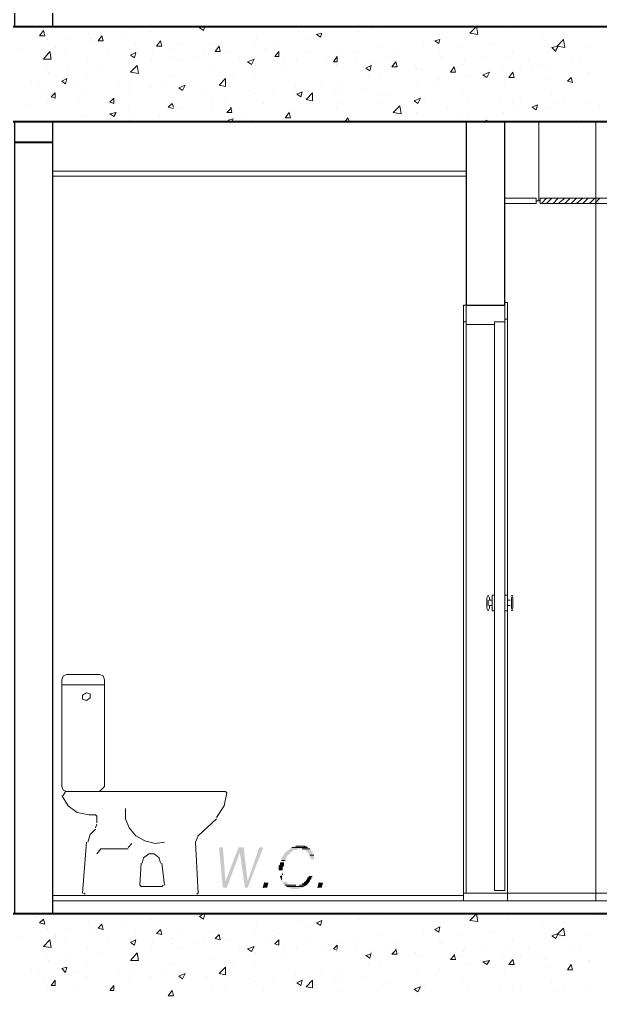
# Model space of a CAD drawing. Header units: millimetres. Extents: x 182 to 575, y -105 to 95.
# Drawn here: x 288.664 to 290.792, y 79.923 to 83.485 of the extents above; entities that cross this region are included whole.
import ezdxf

# ---------------------------------------------------------------- set-up
doc = ezdxf.new("R2010")
doc.units = ezdxf.units.MM
doc.header["$MEASUREMENT"] = 0
doc.layers.add('PDF_Geometry', color=7, linetype='Continuous')
doc.layers.add('PDF_Solid Fills', color=7, linetype='Continuous')

msp = doc.modelspace()

# ---------------------------------------------------------------- hatches: boundary and pattern name
at = {"layer": 'PDF_Solid Fills', "transparency": 33554559}
for points in [[(289.4088, 80.4539), (289.3945, 80.4539), (289.4088, 80.3062), (289.4231, 80.3062), (289.4707, 80.4348), (289.4897, 80.3062), (289.4993, 80.3062), (289.5564, 80.4539), (289.5421, 80.4539), (289.4993, 80.3301), (289.485, 80.4539), (289.4659, 80.4539), (289.4183, 80.3301)], [(289.6516, 80.4443), (289.6469, 80.4443), (289.6326, 80.4301), (289.6326, 80.4253), (289.6278, 80.4253), (289.6278, 80.4205), (289.6231, 80.4158), (289.6231, 80.4062), (289.6183, 80.4062), (289.6326, 80.4015), (289.6373, 80.4062), (289.6373, 80.411), (289.6421, 80.4158), (289.6421, 80.4205), (289.6469, 80.4253), (289.6516, 80.4301), (289.6564, 80.4348), (289.6612, 80.4396), (289.6659, 80.4396), (289.6659, 80.4443), (289.6802, 80.4443), (289.6802, 80.4484), (289.685, 80.4491), (289.6993, 80.4491), (289.704, 80.4443), (289.7135, 80.4443), (289.7135, 80.4396), (289.7183, 80.4396), (289.7183, 80.4348), (289.7231, 80.4348), (289.7231, 80.4301), (289.7278, 80.4253), (289.7278, 80.4158), (289.7326, 80.411), (289.7421, 80.411), (289.7421, 80.4253), (289.7373, 80.4301), (289.7373, 80.4396), (289.7326, 80.4396), (289.7326, 80.4443), (289.7278, 80.4491), (289.7231, 80.4491), (289.7183, 80.4539), (289.6707, 80.4586), (289.6659, 80.4539), (289.6612, 80.4539), (289.6564, 80.4491), (289.6516, 80.4491)], [(289.5612, 80.3253), (289.5564, 80.3062), (289.5707, 80.3062), (289.5754, 80.3253)], [(289.7088, 80.311), (289.7135, 80.3158), (289.6564, 80.3158), (289.6516, 80.3205), (289.6469, 80.3205), (289.6421, 80.3253), (289.6421, 80.3301), (289.6278, 80.3253), (289.6278, 80.3205), (289.6326, 80.3205), (289.6326, 80.3158), (289.6373, 80.3158), (289.6421, 80.311), (289.6469, 80.3062), (289.6564, 80.3062), (289.6564, 80.3015), (289.6897, 80.3015), (289.6897, 80.3062), (289.704, 80.3062), (289.704, 80.311)], [(289.7231, 80.3491), (289.7231, 80.3443), (289.7183, 80.3443), (289.7183, 80.3396), (289.7135, 80.3348), (289.7135, 80.3301), (289.7088, 80.3301), (289.7088, 80.3253), (289.704, 80.3253), (289.7183, 80.3205), (289.7278, 80.3301), (289.7278, 80.3348), (289.7326, 80.3396), (289.7326, 80.3443), (289.7373, 80.3491)], [(289.7612, 80.3253), (289.7564, 80.3062), (289.7707, 80.3062), (289.7754, 80.3253)]]:
    msp.add_hatch(color=256, dxfattribs=at).paths.add_polyline_path(points)

# ---------------------------------------------------------------- linework, layer by layer
at = {"layer": 'PDF_Geometry', "lineweight": 25}
for points in [[(288.6469, 86.3586), (288.785, 86.3586), (288.785, 83.4586), (288.6469, 83.4586)], [(288.6469, 83.111), (288.785, 83.111), (288.785, 80.211), (288.6469, 80.211)], [(290.4421, 83.111), (290.2993, 83.111), (290.2993, 82.4396), (290.4421, 82.4396)]]:
    msp.add_lwpolyline(points, close=True, dxfattribs=at)
at = {"layer": 'PDF_Geometry', "lineweight": 40}
for points in [[(280.7754, 83.1301), (280.7659, 83.1158), (280.7516, 83.111), (280.6802, 83.111), (280.304, 83.111), (280.304, 83.4586), (280.6802, 83.4586), (293.404, 83.4586), (293.404, 83.111), (292.9516, 83.111), (292.9373, 83.1158), (292.9278, 83.1301), (292.8945, 83.3586), (292.885, 83.3729), (292.8707, 83.3777), (292.3088, 83.3777), (292.2945, 83.3729), (292.285, 83.3586)], [(281.4564, 83.1301), (281.4659, 83.1158), (281.4802, 83.111), (292.2278, 83.111), (292.2421, 83.1158), (292.2516, 83.1301), (292.2802, 83.3586)], [(288.785, 83.0348), (288.6469, 83.0348)], [(292.9516, 79.8586), (293.404, 79.8586), (293.404, 80.211), (280.6802, 80.211), (280.304, 80.211), (280.304, 79.8586), (280.6802, 79.8586), (280.7516, 79.8586)]]:
    msp.add_lwpolyline(points, dxfattribs=at)
at = {"layer": 'PDF_Geometry', "lineweight": 0}
for points in [[(289.3421, 83.4586), (289.3373, 83.4443), (289.3231, 83.4539), (289.3373, 83.4586)], [(289.8373, 83.4586), (289.8373, 83.4586)], [(288.7231, 83.4491), (288.7231, 83.4491)], [(288.9183, 83.4301), (288.9183, 83.4301)], [(288.9231, 83.4205), (288.9231, 83.4205)], [(289.0373, 83.4348), (289.0373, 83.4348)], [(289.0707, 83.4539), (289.0707, 83.4539)], [(289.1421, 83.4396), (289.1421, 83.4396)], [(289.685, 83.4396), (289.685, 83.4396)], [(289.7802, 83.4253), (289.7802, 83.4253)], [(289.904, 83.4396), (289.904, 83.4396)], [(289.9564, 83.4539), (289.9564, 83.4539)], [(289.9802, 83.4491), (289.9802, 83.4491)], [(290.2945, 83.4205), (290.2945, 83.4205)], [(290.4516, 83.4443), (290.4516, 83.4443)], [(290.5802, 83.4205), (290.5802, 83.4205)], [(290.6564, 83.4301), (290.6564, 83.4301)], [(290.7707, 83.4491), (290.7707, 83.4491)], [(288.7659, 83.411), (288.7659, 83.411)], [(288.7659, 83.411), (288.7659, 83.411)], [(288.8469, 83.411), (288.8469, 83.411)], [(288.9278, 83.4062), (288.9278, 83.4062)], [(288.9659, 83.411), (288.9659, 83.411)], [(289.0897, 83.3967), (289.0897, 83.3967)], [(289.2469, 83.392), (289.2469, 83.392)], [(289.3754, 83.3967), (289.3754, 83.3967)], [(289.5231, 83.392), (289.5231, 83.392)], [(289.5326, 83.4158), (289.5326, 83.4158)], [(289.5993, 83.4015), (289.5993, 83.4015)], [(289.6088, 83.3967), (289.6088, 83.3967)], [(289.7135, 83.4158), (289.7135, 83.4158)], [(290.1421, 83.4015), (290.1421, 83.4015)], [(290.3897, 83.3967), (290.3897, 83.3967)], [(290.6278, 83.3681), (290.6135, 83.3824), (290.6373, 83.3872), (290.6278, 83.3729)], [(290.6421, 83.3967), (290.6421, 83.3967)], [(288.6707, 83.3777), (288.6707, 83.3777)], [(288.7945, 83.3824), (288.7945, 83.3824)], [(288.8326, 83.3681), (288.8326, 83.3681)], [(288.9897, 83.3634), (288.9897, 83.3634)], [(289.0707, 83.3539), (289.0707, 83.3539)], [(289.1516, 83.3586), (289.1516, 83.3586)], [(289.2231, 83.3777), (289.2231, 83.3777)], [(289.2231, 83.3491), (289.2231, 83.3491)], [(289.3088, 83.3491), (289.3088, 83.3491)], [(289.3373, 83.3681), (289.3373, 83.3681)], [(289.4088, 83.3824), (289.4088, 83.3824)], [(289.4326, 83.3681), (289.4326, 83.3681)], [(289.5659, 83.3777), (289.5659, 83.3777)], [(289.7278, 83.3681), (289.7278, 83.3681)], [(289.8326, 83.3586), (289.8326, 83.3586)], [(289.8897, 83.3634), (289.8897, 83.3634)], [(289.9897, 83.3824), (289.9897, 83.3824)], [(290.0135, 83.3491), (290.0135, 83.3491)], [(290.0469, 83.3586), (290.0469, 83.3586)], [(290.204, 83.3729), (290.204, 83.3729)], [(290.2088, 83.3491), (290.2088, 83.3491)], [(290.2754, 83.3824), (290.2754, 83.3824)], [(290.4707, 83.3681), (290.4707, 83.3681)], [(290.5992, 83.3634), (290.5992, 83.3634)], [(290.7516, 83.3824), (290.7516, 83.3824)], [(288.9135, 83.3301), (288.9135, 83.3301)], [(288.9564, 83.3158), (288.9564, 83.3158)], [(289.1469, 83.3396), (289.1469, 83.3396)], [(289.2564, 83.3348), (289.2564, 83.3348)], [(289.4707, 83.3443), (289.4707, 83.3443)], [(289.5278, 83.3158), (289.5278, 83.3158)], [(289.6326, 83.3348), (289.6326, 83.3348)], [(289.6802, 83.3396), (289.6802, 83.3396)], [(289.7897, 83.3301), (289.7897, 83.3301)], [(289.8231, 83.3205), (289.8231, 83.3205)], [(289.8993, 83.3301), (289.8993, 83.3301)], [(289.9516, 83.3253), (289.9516, 83.3253)], [(290.1135, 83.3158), (290.1135, 83.3158)], [(290.2897, 83.3205), (290.2897, 83.3205)], [(290.2945, 83.3348), (290.2945, 83.3348)], [(290.3707, 83.3443), (290.3707, 83.3443)], [(290.4469, 83.3443), (290.4469, 83.3443)], [(290.5278, 83.3348), (290.5278, 83.3348)], [(290.5754, 83.3158), (290.5754, 83.3158)], [(290.6897, 83.3301), (290.6897, 83.3301)], [(290.6897, 83.3301), (290.6897, 83.3301)], [(290.7183, 83.3301), (290.7183, 83.3301)], [(288.7612, 83.311), (288.7612, 83.311)], [(288.7707, 83.292), (288.7707, 83.292)], [(288.8421, 83.3015), (288.8421, 83.3015)], [(288.9088, 83.2777), (288.9088, 83.2777)], [(289.0802, 83.3062), (289.0802, 83.3062)], [(289.2183, 83.2777), (289.2183, 83.2777)], [(289.3707, 83.2967), (289.3707, 83.2967)], [(289.5231, 83.2824), (289.5231, 83.2824)], [(289.6326, 83.2967), (289.6326, 83.2967)], [(289.9421, 83.2777), (289.9421, 83.2777)], [(289.985, 83.2824), (289.985, 83.2824)], [(290.1183, 83.3062), (290.1183, 83.3062)], [(290.1373, 83.3015), (290.1373, 83.3015)], [(290.2707, 83.311), (290.2707, 83.311)], [(290.3135, 83.2777), (290.3135, 83.2777)], [(290.4326, 83.3015), (290.4326, 83.3015)], [(290.4993, 83.3015), (290.4993, 83.3015)], [(290.5421, 83.3015), (290.5421, 83.3015)], [(290.5897, 83.2967), (290.5897, 83.2967)], [(290.7469, 83.2824), (290.7469, 83.2824)], [(290.7516, 83.2872), (290.7516, 83.2872)], [(288.7088, 83.2586), (288.7088, 83.2586)], [(288.7326, 83.2443), (288.7326, 83.2443)], [(288.8659, 83.2539), (288.8659, 83.2539)], [(289.0278, 83.2443), (289.0278, 83.2443)], [(289.0659, 83.2539), (289.0659, 83.2539)], [(289.2564, 83.2491), (289.2564, 83.2491)], [(289.4469, 83.2729), (289.4469, 83.2729)], [(289.7707, 83.2491), (289.7707, 83.2491)], [(289.8278, 83.2586), (289.8278, 83.2586)], [(290.1231, 83.2539), (290.1231, 83.2539)], [(290.1992, 83.2634), (290.1992, 83.2634)], [(290.3659, 83.2729), (290.3659, 83.2729)], [(290.4421, 83.2443), (290.4421, 83.2443)], [(290.5945, 83.2634), (290.5945, 83.2634)], [(288.7564, 83.211), (288.7564, 83.211)], [(288.9088, 83.2301), (288.9088, 83.2301)], [(289.0659, 83.2205), (289.0659, 83.2205)], [(289.1421, 83.2348), (289.1421, 83.2348)], [(289.1897, 83.2396), (289.1897, 83.2396)], [(289.3469, 83.2301), (289.3469, 83.2301)], [(289.5088, 83.2253), (289.5088, 83.2253)], [(289.5231, 83.2158), (289.5231, 83.2158)], [(289.5945, 83.2158), (289.5945, 83.2158)], [(289.6707, 83.2158), (289.6707, 83.2158)], [(289.6754, 83.2396), (289.6754, 83.2396)], [(289.7469, 83.2062), (289.7469, 83.2062)], [(289.8183, 83.2158), (289.8183, 83.2158)], [(289.8278, 83.211), (289.8278, 83.211)], [(289.9326, 83.2301), (289.9326, 83.2301)], [(289.9897, 83.2062), (289.9897, 83.2062)], [(290.0183, 83.211), (290.0183, 83.211)], [(290.1897, 83.2396), (290.1897, 83.2396)], [(290.285, 83.2205), (290.285, 83.2205)], [(290.6135, 83.211), (290.6135, 83.211)], [(288.6897, 83.1729), (288.6897, 83.1729)], [(288.7659, 83.1824), (288.7659, 83.1824)], [(288.8802, 83.1967), (288.8802, 83.1967)], [(289.2278, 83.1586), (289.2088, 83.1634), (289.2231, 83.1777), (289.2278, 83.1634)], [(289.2135, 83.1777), (289.2135, 83.1777)], [(289.3659, 83.1967), (289.3659, 83.1967)], [(289.4183, 83.1872), (289.4183, 83.1872)], [(289.5564, 83.1777), (289.5564, 83.1777)], [(289.8421, 83.1824), (289.8421, 83.1824)], [(289.9802, 83.1824), (289.9802, 83.1824)], [(290.1326, 83.2015), (290.1326, 83.2015)], [(290.1469, 83.1967), (290.1469, 83.1967)], [(290.3088, 83.192), (290.3088, 83.192)], [(290.4231, 83.1872), (290.4231, 83.1872)], [(290.4707, 83.1824), (290.4707, 83.1824)], [(290.4993, 83.1967), (290.4993, 83.1967)], [(290.6278, 83.1777), (290.6278, 83.1777)], [(290.6564, 83.1967), (290.6564, 83.1967)], [(290.7421, 83.1824), (290.7421, 83.1824)], [(289.0612, 83.1539), (289.0612, 83.1539)], [(289.2469, 83.1586), (289.2469, 83.1586)], [(289.3659, 83.1539), (289.3659, 83.1539)], [(289.4373, 83.1634), (289.4421, 83.1443), (289.4231, 83.1443), (289.4373, 83.1586)], [(289.4421, 83.1634), (289.4421, 83.1634)], [(289.6659, 83.1491), (289.6659, 83.1491)], [(289.6754, 83.1396), (289.6754, 83.1396)], [(289.8231, 83.1586), (289.8231, 83.1586)], [(290.1183, 83.1443), (290.1183, 83.1443)], [(290.2326, 83.1586), (290.2326, 83.1586)], [(290.4373, 83.1443), (290.4373, 83.1443)], [(290.4802, 83.1681), (290.4802, 83.1681)], [(290.5945, 83.1634), (290.5945, 83.1634)], [(290.7897, 83.1681), (290.7897, 83.1681)], [(288.7564, 83.111), (288.7564, 83.111)], [(288.904, 83.1348), (288.904, 83.1348)], [(289.0659, 83.1158), (289.0659, 83.1158)], [(289.0707, 83.1253), (289.0707, 83.1253)], [(289.1754, 83.1301), (289.1754, 83.1301)], [(289.4326, 83.111), (289.4278, 83.1158), (289.4469, 83.1205), (289.4421, 83.111)], [(289.4897, 83.1205), (289.4897, 83.1205)], [(289.5183, 83.1158), (289.5183, 83.1158)], [(289.8564, 83.111), (289.8659, 83.1253), (289.8707, 83.111)], [(289.8564, 83.111), (289.8564, 83.111)], [(290.0421, 83.1348), (290.0421, 83.1348)], [(290.285, 83.1205), (290.285, 83.1205)], [(290.304, 83.1348), (290.304, 83.1348)], [(290.3659, 83.111), (290.3754, 83.1158), (290.3754, 83.111)], [(290.7231, 83.1158), (290.7231, 83.1158)], [(288.7231, 80.1967), (288.7231, 80.1967)], [(288.9183, 80.1824), (288.9183, 80.1824)], [(289.0373, 80.1824), (289.0373, 80.1824)], [(289.0707, 80.2062), (289.0707, 80.2062)], [(289.1421, 80.192), (289.1421, 80.192)], [(289.3421, 80.211), (289.3373, 80.192), (289.3231, 80.2015), (289.3373, 80.211)], [(289.685, 80.1872), (289.685, 80.1872)], [(289.8373, 80.2062), (289.8373, 80.2062)], [(289.904, 80.192), (289.904, 80.192)], [(289.9564, 80.2062), (289.9564, 80.2062)], [(289.9802, 80.2015), (289.9802, 80.2015)], [(290.4516, 80.192), (290.4516, 80.192)], [(290.6564, 80.1824), (290.6564, 80.1824)], [(290.7707, 80.1967), (290.7707, 80.1967)], [(288.7659, 80.1634), (288.7659, 80.1634)], [(288.7659, 80.1586), (288.7659, 80.1586)], [(288.8469, 80.1586), (288.8469, 80.1586)], [(288.9231, 80.1681), (288.9231, 80.1681)], [(288.9278, 80.1539), (288.9278, 80.1539)], [(288.9659, 80.1586), (288.9659, 80.1586)], [(289.0897, 80.1491), (289.0897, 80.1491)], [(289.3754, 80.1443), (289.3754, 80.1443)], [(289.5326, 80.1681), (289.5326, 80.1681)], [(289.5993, 80.1491), (289.5993, 80.1491)], [(289.6088, 80.1443), (289.6088, 80.1443)], [(289.7135, 80.1634), (289.7135, 80.1634)], [(289.7802, 80.1777), (289.7802, 80.1777)], [(290.1421, 80.1491), (290.1421, 80.1491)], [(290.2945, 80.1729), (290.2945, 80.1729)], [(290.3897, 80.1443), (290.3897, 80.1443)], [(290.5802, 80.1729), (290.5802, 80.1729)], [(290.6421, 80.1491), (290.6421, 80.1491)], [(288.6707, 80.1253), (288.6707, 80.1253)], [(288.7945, 80.1301), (288.7945, 80.1301)], [(288.8326, 80.1205), (288.8326, 80.1205)], [(288.9897, 80.1158), (288.9897, 80.1158)], [(289.2231, 80.1253), (289.2231, 80.1253)], [(289.2469, 80.1396), (289.2469, 80.1396)], [(289.3373, 80.1158), (289.3373, 80.1158)], [(289.4088, 80.1348), (289.4088, 80.1348)], [(289.4326, 80.1158), (289.4326, 80.1158)], [(289.5231, 80.1396), (289.5231, 80.1396)], [(289.5659, 80.1253), (289.5659, 80.1253)], [(289.7278, 80.1205), (289.7278, 80.1205)], [(289.8897, 80.111), (289.8897, 80.111)], [(289.9897, 80.1301), (289.9897, 80.1301)], [(290.204, 80.1205), (290.204, 80.1205)], [(290.2754, 80.1301), (290.2754, 80.1301)], [(290.4707, 80.1158), (290.4707, 80.1158)], [(290.5992, 80.1158), (290.5992, 80.1158)], [(290.7516, 80.1348), (290.7516, 80.1348)], [(288.9135, 80.0824), (288.9135, 80.0824)], [(289.0707, 80.1062), (289.0707, 80.1062)], [(289.1469, 80.092), (289.1469, 80.092)], [(289.1516, 80.1062), (289.1516, 80.1062)], [(289.2231, 80.1015), (289.2231, 80.1015)], [(289.2564, 80.0872), (289.2564, 80.0872)], [(289.3088, 80.1015), (289.3088, 80.1015)], [(289.4707, 80.092), (289.4707, 80.092)], [(289.6326, 80.0872), (289.6326, 80.0872)], [(289.6802, 80.0872), (289.6802, 80.0872)], [(289.7897, 80.0777), (289.7897, 80.0777)], [(289.8278, 80.0777), (289.8135, 80.0824), (289.8278, 80.0967), (289.8278, 80.0824)], [(289.8231, 80.0729), (289.8231, 80.0729)], [(289.8326, 80.1062), (289.8326, 80.1062)], [(289.8993, 80.0824), (289.8993, 80.0824)], [(289.9516, 80.0729), (289.9516, 80.0729)], [(290.0135, 80.0967), (290.0135, 80.0967)], [(290.0421, 80.0824), (290.0469, 80.0634), (290.0278, 80.0634), (290.0421, 80.0777)], [(290.0469, 80.1062), (290.0469, 80.1062)], [(290.2088, 80.1015), (290.2088, 80.1015)], [(290.2897, 80.0729), (290.2897, 80.0729)], [(290.2945, 80.0872), (290.2945, 80.0872)], [(290.3707, 80.092), (290.3707, 80.092)], [(290.4469, 80.092), (290.4469, 80.092)], [(290.5278, 80.0872), (290.5278, 80.0872)], [(290.6897, 80.0777), (290.6897, 80.0777)], [(290.6897, 80.0777), (290.6897, 80.0777)], [(290.7183, 80.0824), (290.7183, 80.0824)], [(288.7612, 80.0634), (288.7612, 80.0634)], [(288.7707, 80.0396), (288.7707, 80.0396)], [(288.8421, 80.0491), (288.8421, 80.0491)], [(288.9564, 80.0681), (288.9564, 80.0681)], [(289.0802, 80.0539), (289.0802, 80.0539)], [(289.3707, 80.0443), (289.3707, 80.0443)], [(289.5278, 80.0681), (289.5278, 80.0681)], [(289.6326, 80.0491), (289.6326, 80.0491)], [(289.9516, 80.0681), (289.9469, 80.0491), (289.9326, 80.0586), (289.9516, 80.0634)], [(290.1135, 80.0681), (290.1135, 80.0681)], [(290.1183, 80.0586), (290.1183, 80.0586)], [(290.1373, 80.0539), (290.1373, 80.0539)], [(290.2564, 80.0634), (290.2612, 80.0443), (290.2421, 80.0443), (290.2564, 80.0586)], [(290.2707, 80.0586), (290.2707, 80.0586)], [(290.4326, 80.0539), (290.4326, 80.0539)], [(290.4993, 80.0539), (290.4993, 80.0539)], [(290.5421, 80.0491), (290.5421, 80.0491)], [(290.5754, 80.0634), (290.5754, 80.0634)], [(290.5897, 80.0443), (290.5897, 80.0443)], [(290.7516, 80.0396), (290.7516, 80.0396)], [(288.7088, 80.0062), (288.7088, 80.0062)], [(288.8659, 80.0015), (288.8659, 80.0015)], [(288.9088, 80.0253), (288.9088, 80.0253)], [(289.0659, 80.0062), (289.0659, 80.0062)], [(289.2183, 80.0253), (289.2183, 80.0253)], [(289.4469, 80.0205), (289.4469, 80.0205)], [(289.5231, 80.0301), (289.5231, 80.0301)], [(289.8278, 80.0062), (289.8278, 80.0062)], [(289.9421, 80.0253), (289.9421, 80.0253)], [(289.985, 80.0301), (289.985, 80.0301)], [(290.1231, 80.0015), (290.1231, 80.0015)], [(290.1992, 80.011), (290.1992, 80.011)], [(290.3135, 80.0301), (290.3135, 80.0301)], [(290.3659, 80.0205), (290.3659, 80.0205)], [(290.5945, 80.0158), (290.5945, 80.0158)], [(290.7469, 80.0348), (290.7469, 80.0348)], [(288.7326, 79.9967), (288.7326, 79.9967)], [(288.9088, 79.9824), (288.9088, 79.9824)], [(289.0278, 79.9967), (289.0278, 79.9967)], [(289.0659, 79.9729), (289.0659, 79.9729)], [(289.1421, 79.9824), (289.1421, 79.9824)], [(289.1897, 79.9872), (289.1897, 79.9872)], [(289.2564, 79.9967), (289.2564, 79.9967)], [(289.3469, 79.9824), (289.3469, 79.9824)], [(289.5088, 79.9729), (289.5088, 79.9729)], [(289.5231, 79.9681), (289.5231, 79.9681)], [(289.5945, 79.9681), (289.5945, 79.9681)], [(289.6707, 79.9681), (289.6707, 79.9681)], [(289.6754, 79.9872), (289.6754, 79.9872)], [(289.7707, 79.9967), (289.7707, 79.9967)], [(289.9326, 79.9777), (289.9326, 79.9777)], [(290.1897, 79.992), (290.1897, 79.992)], [(290.285, 79.9729), (290.285, 79.9729)], [(290.4421, 79.992), (290.4421, 79.992)], [(288.7564, 79.9634), (288.7564, 79.9634)], [(288.7659, 79.9348), (288.7659, 79.9348)], [(288.8802, 79.9491), (288.8802, 79.9491)], [(289.3659, 79.9443), (289.3659, 79.9443)], [(289.4183, 79.9348), (289.4183, 79.9348)], [(289.5564, 79.9301), (289.5564, 79.9301)], [(289.7469, 79.9539), (289.7469, 79.9539)], [(289.8183, 79.9634), (289.8183, 79.9634)], [(289.8278, 79.9586), (289.8278, 79.9586)], [(289.8421, 79.9301), (289.8421, 79.9301)], [(289.9802, 79.9301), (289.9802, 79.9301)], [(289.9897, 79.9539), (289.9897, 79.9539)], [(290.0183, 79.9586), (290.0183, 79.9586)], [(290.1326, 79.9539), (290.1326, 79.9539)], [(290.1469, 79.9491), (290.1469, 79.9491)], [(290.3088, 79.9396), (290.3088, 79.9396)], [(290.4231, 79.9348), (290.4231, 79.9348)], [(290.4707, 79.9348), (290.4707, 79.9348)], [(290.4993, 79.9443), (290.4993, 79.9443)], [(290.6135, 79.9586), (290.6135, 79.9586)], [(290.6564, 79.9443), (290.6564, 79.9443)], [(290.7421, 79.9348), (290.7421, 79.9348)], [(289.2135, 79.9253), (289.2135, 79.9253)], [(290.6278, 79.9253), (290.6278, 79.9253)]]:
    msp.add_lwpolyline(points, dxfattribs=at)
for points in [[(290.3421, 83.4301), (290.3135, 83.4348), (290.3373, 83.4586)], [(288.7516, 83.4443), (288.7564, 83.4253), (288.7373, 83.4253)], [(288.9659, 83.4253), (288.9707, 83.4062), (288.9516, 83.4062)], [(289.7707, 83.4348), (289.7659, 83.4205), (289.7516, 83.4301)], [(289.1802, 83.4062), (289.185, 83.3872), (289.1659, 83.3872)], [(289.3945, 83.3872), (289.3992, 83.3681), (289.3802, 83.3681)], [(290.204, 83.411), (290.1992, 83.3967), (290.185, 83.4062)], [(290.6612, 83.3824), (290.6326, 83.3872), (290.6564, 83.411)], [(288.7802, 83.3396), (288.7516, 83.3396), (288.7754, 83.3681)], [(289.0897, 83.3634), (289.085, 83.3443), (289.0707, 83.3539)], [(289.6135, 83.3681), (289.6135, 83.3491), (289.5993, 83.3491)], [(289.8278, 83.3491), (289.8278, 83.3301), (289.8135, 83.3301)], [(289.0993, 83.2872), (289.0707, 83.292), (289.0945, 83.3158)], [(289.5231, 83.3396), (289.5135, 83.3205), (289.4993, 83.3301)], [(289.9516, 83.3158), (289.9469, 83.2967), (289.9326, 83.3062)], [(290.0421, 83.3301), (290.0469, 83.311), (290.0278, 83.311)], [(290.2564, 83.311), (290.2612, 83.292), (290.2421, 83.292)], [(290.385, 83.292), (290.3754, 83.2729), (290.3612, 83.2824)], [(290.4707, 83.292), (290.4754, 83.2729), (290.4564, 83.2729)], [(288.8373, 83.2681), (288.8326, 83.2491), (288.8183, 83.2586)], [(289.2707, 83.2443), (289.2612, 83.2253), (289.2469, 83.2348)], [(289.4183, 83.2396), (289.3945, 83.2443), (289.4183, 83.2681)], [(290.685, 83.2729), (290.6897, 83.2539), (290.6707, 83.2586)], [(288.7945, 83.2158), (288.7945, 83.1967), (288.7802, 83.2015)], [(289.6993, 83.2205), (289.6945, 83.2015), (289.6802, 83.211)], [(289.7373, 83.1872), (289.7135, 83.192), (289.7373, 83.2158)], [(289.0088, 83.1967), (289.0088, 83.1777), (288.9945, 83.1824)], [(290.1326, 83.1967), (290.1231, 83.1777), (290.1088, 83.1872)], [(290.5612, 83.1729), (290.5564, 83.1539), (290.5421, 83.1634)], [(289.0183, 83.1443), (289.0088, 83.1301), (288.9945, 83.1396)], [(289.6516, 83.1443), (289.6564, 83.1253), (289.6373, 83.1253)], [(290.0612, 83.1396), (290.0326, 83.1443), (290.0564, 83.1681)], [(288.7516, 80.192), (288.7564, 80.1729), (288.7373, 80.1777)], [(289.7707, 80.1872), (289.7659, 80.1681), (289.7516, 80.1777)], [(290.3421, 80.1824), (290.3135, 80.1872), (290.3373, 80.211)], [(288.9659, 80.1729), (288.9707, 80.1539), (288.9516, 80.1586)], [(289.1802, 80.1539), (289.185, 80.1348), (289.1659, 80.1396)], [(290.204, 80.1634), (290.1992, 80.1443), (290.185, 80.1539)], [(290.6612, 80.1301), (290.6326, 80.1348), (290.6564, 80.1586)], [(288.7802, 80.0872), (288.7516, 80.092), (288.7754, 80.1158)], [(289.0897, 80.1158), (289.085, 80.0967), (289.0707, 80.1062)], [(289.3945, 80.1348), (289.3992, 80.1158), (289.3802, 80.1205)], [(289.6135, 80.1158), (289.6135, 80.0967), (289.5993, 80.1015)], [(290.6373, 80.1396), (290.6278, 80.1205), (290.6135, 80.1301)], [(289.5231, 80.092), (289.5135, 80.0729), (289.4993, 80.0824)], [(289.0993, 80.0396), (289.0707, 80.0396), (289.0945, 80.0681)], [(290.385, 80.0396), (290.3754, 80.0253), (290.3612, 80.0348)], [(290.4707, 80.0443), (290.4754, 80.0253), (290.4564, 80.0253)], [(288.8373, 80.0158), (288.8326, 79.9967), (288.8183, 80.011)], [(289.4183, 79.9872), (289.3945, 79.992), (289.4183, 80.0158)], [(290.685, 80.0253), (290.6897, 80.0062), (290.6707, 80.0062)], [(288.7945, 79.9681), (288.7945, 79.9491), (288.7802, 79.9491)], [(289.2707, 79.992), (289.2612, 79.9729), (289.2469, 79.9824)], [(289.6993, 79.9681), (289.6945, 79.9491), (289.6802, 79.9586)], [(289.7373, 79.9396), (289.7135, 79.9443), (289.7373, 79.9681)], [(289.0088, 79.9491), (289.0088, 79.9301), (288.9945, 79.9301)], [(289.2231, 79.9301), (289.2278, 79.911), (289.2088, 79.911)], [(290.1326, 79.9443), (290.1231, 79.9253), (290.1088, 79.9348)]]:
    msp.add_lwpolyline(points, close=True, dxfattribs=at)
at = {"layer": 'PDF_Geometry', "lineweight": 13}
for points in [[(280.704, 83.111), (293.1516, 83.111)], [(290.5659, 82.8205), (290.5659, 83.111)], [(288.785, 82.9301), (290.2993, 82.9301)], [(288.785, 82.911), (290.2993, 82.911)], [(290.4421, 82.811), (290.5564, 82.811), (290.5564, 82.8301), (290.4421, 82.8301)], [(290.5754, 82.811), (290.5945, 82.8301)], [(290.5945, 82.811), (290.6135, 82.8301)], [(290.6183, 82.811), (290.6373, 82.8301)], [(290.6373, 82.811), (290.6612, 82.8301)], [(290.6612, 82.811), (290.6802, 82.8301)], [(290.685, 82.811), (290.704, 82.8301)], [(290.704, 82.811), (290.7278, 82.8301)], [(290.7278, 82.811), (290.7469, 82.8301)], [(290.7516, 82.811), (290.7707, 82.8301)], [(290.7707, 82.811), (290.7897, 82.8301)], [(290.2993, 82.3777), (290.2897, 82.3777), (290.2897, 82.4396), (290.2993, 82.4396), (290.4421, 82.4396)], [(290.404, 82.3777), (290.404, 80.2967), (290.4421, 80.2967), (290.4421, 82.3872), (290.4516, 82.3872), (290.4516, 82.4491), (290.4421, 82.4491), (290.4421, 82.3777), (290.404, 82.3777), (290.404, 82.3682), (290.2993, 82.3682), (290.2993, 80.2872)], [(290.2993, 82.4396), (290.2993, 82.3682)], [(290.4516, 82.3872), (290.4516, 80.2872), (293.1659, 80.2872)], [(290.2897, 82.3777), (290.2897, 80.2872)], [(290.3945, 81.3396), (290.385, 81.3396), (290.385, 81.3301), (290.3802, 81.3205), (290.3754, 81.3301), (290.3754, 81.3396), (290.3754, 81.3491), (290.3754, 81.3586), (290.3754, 81.3681), (290.3802, 81.3777), (290.385, 81.3681), (290.385, 81.3586), (290.3945, 81.3586)], [(290.3802, 81.3777), (290.3802, 81.3777)], [(290.3802, 81.3396), (290.3802, 81.3491), (290.3802, 81.3586)], [(290.404, 81.3777), (290.3945, 81.3777), (290.3945, 81.3205), (290.404, 81.3205)], [(290.4421, 81.3777), (290.4516, 81.3777), (290.4516, 81.3205), (290.4421, 81.3205)], [(290.4516, 81.3586), (290.4612, 81.3586)], [(290.4707, 81.3777), (290.4659, 81.3681), (290.4659, 81.3586), (290.4659, 81.3491), (290.4659, 81.3396), (290.4659, 81.3301), (290.4707, 81.3205)], [(290.4659, 81.3205), (290.4707, 81.3301), (290.4707, 81.3396), (290.4707, 81.3491), (290.4707, 81.3586), (290.4707, 81.3681), (290.4659, 81.3777)], [(290.4659, 81.3777), (290.4659, 81.3777)], [(290.3802, 81.3205), (290.3802, 81.3205)], [(290.4516, 81.3396), (290.4612, 81.3396)], [(290.4659, 81.3205), (290.4659, 81.3205)], [(289.0516, 80.5967), (289.0516, 80.5586), (289.0659, 80.5253), (289.0897, 80.4967), (289.1231, 80.4777), (289.1612, 80.4681), (289.1945, 80.4729)], [(289.0612, 80.4539), (289.0754, 80.4681)], [(289.0612, 80.4491), (288.9612, 80.4491), (288.9469, 80.4301)], [(289.1802, 80.3967), (289.1754, 80.4158), (289.1564, 80.4301), (289.1373, 80.4301), (289.1183, 80.4158), (289.1135, 80.3967)], [(289.1088, 80.3967), (289.104, 80.3158), (289.1088, 80.311), (289.185, 80.311), (289.1897, 80.3158)], [(289.1945, 80.3158), (289.185, 80.3967)], [(288.785, 80.2777), (290.2897, 80.2777)], [(288.785, 80.2586), (290.2897, 80.2586)], [(290.4516, 80.2586), (293.1659, 80.2586)]]:
    msp.add_lwpolyline(points, dxfattribs=at)
at = {"layer": 'PDF_Geometry', "lineweight": 20}
for points in [[(290.7754, 80.2586), (290.7754, 83.111)], [(288.9754, 80.6777), (288.9754, 81.0681), (288.9707, 81.0824), (288.9564, 81.0872), (288.8373, 81.0872), (288.8231, 81.0824), (288.8183, 81.0681), (288.8183, 80.6777), (288.8231, 80.6634), (288.8373, 80.6586), (288.9564, 80.6586)], [(290.4516, 80.2872), (290.4516, 80.2586), (290.2897, 80.2586), (290.2897, 80.2872)]]:
    msp.add_lwpolyline(points, close=True, dxfattribs=at)
at = {"layer": 'PDF_Geometry', "lineweight": 13}
for points in [[(290.5564, 82.8301), (290.5564, 82.811)], [(290.5707, 82.8205), (290.5564, 82.8205)], [(290.5707, 82.8301), (290.5707, 82.811)], [(290.5707, 82.8301), (291.1802, 82.8301), (291.1802, 82.811), (290.5707, 82.811)], [(288.9088, 81.0205), (288.8945, 81.011), (288.8945, 80.9967), (288.9088, 80.992), (288.9231, 81.0015), (288.9231, 81.0158)]]:
    msp.add_lwpolyline(points, close=True, dxfattribs=at)
at = {"layer": 'PDF_Geometry', "lineweight": 20}
for points in [[(288.8183, 81.0491), (288.9754, 81.0491)], [(288.8183, 80.6443), (288.8421, 80.6062), (288.8754, 80.5824), (288.9183, 80.5729), (288.9421, 80.5729), (288.9469, 80.5681), (288.9469, 80.5443)], [(288.8231, 80.6443), (288.8326, 80.6586), (289.4183, 80.6586), (289.4231, 80.6539), (289.4135, 80.6062), (289.385, 80.5634)], [(288.9421, 80.5253), (288.9469, 80.5396)], [(289.3135, 80.2824), (289.3183, 80.2872), (289.3088, 80.4729), (289.3183, 80.4967), (289.385, 80.5586)], [(288.9421, 80.5205), (288.9231, 80.5015), (288.9135, 80.4729)], [(288.8945, 80.2872), (288.9088, 80.4729)], [(289.6612, 80.4539), (289.7183, 80.4539), (289.6612, 80.4539)], [(289.6754, 80.4586), (289.7088, 80.4586), (289.6754, 80.4586)], [(289.6921, 80.4586), (289.6897, 80.4586), (289.6897, 80.4586), (289.6897, 80.4586), (289.6945, 80.4586), (289.7159, 80.4562)], [(289.6993, 80.4491), (289.7278, 80.4491), (289.6993, 80.4491)], [(289.6373, 80.4062), (289.6231, 80.4062), (289.6373, 80.4062)], [(289.7421, 80.4253), (289.7278, 80.4253), (289.7421, 80.4253)], [(289.7278, 80.4253), (289.7421, 80.4253), (289.7278, 80.4253)], [(289.5564, 80.3062), (289.5612, 80.3253), (289.5564, 80.3062)], [(289.7231, 80.3253), (289.7088, 80.3253), (289.7231, 80.3253)], [(289.7326, 80.3396), (289.7183, 80.3396), (289.7326, 80.3396)], [(289.7564, 80.3062), (289.7612, 80.3253), (289.7564, 80.3062)], [(288.8992, 80.2872), (288.904, 80.2824)], [(289.6754, 80.3158), (289.6373, 80.3158), (289.6754, 80.3158)], [(289.6421, 80.311), (289.704, 80.311), (289.6421, 80.311)], [(289.7135, 80.3158), (289.6897, 80.3158), (289.7135, 80.3158)], [(289.7183, 80.3205), (289.6993, 80.3205), (289.7183, 80.3205)], [(288.904, 80.2777), (289.3135, 80.2777)]]:
    msp.add_lwpolyline(points, dxfattribs=at)
msp.add_lwpolyline([(289.6254, 80.4039, 0, 0, 0), (289.6254, 80.3991, 0.0143, 0.0143, 0), (289.6254, 80.3943, 0.0143, 0.0143, 0), (289.6254, 80.3896, 0.0143, 0.0143, 0), (289.6231, 80.3872, 0.0143, 0.0143, 0), (289.6207, 80.3848, 0.0143, 0.0143, 0), (289.6207, 80.3801, 0.0143, 0.0143, 0), (289.6207, 80.3753, 0.0143, 0.0143, 0), (289.6207, 80.3705, 0, 0, 0), (289.6207, 80.3658, 0, 0, 0), (289.6207, 80.361, 0, 0, 0), (289.6207, 80.3562, 0, 0, 0), (289.6231, 80.3515, 0.0135, 0.0135, 0), (289.6254, 80.3467, 0, 0, 0), (289.6254, 80.342, 0, 0, 0), (289.6278, 80.3372, 0, 0, 0), (289.6302, 80.3324, 0, 0, 0), (289.635, 80.3277, 0, 0, 0)], format="xyseb", dxfattribs=at)
at = {"layer": 'PDF_Geometry', "lineweight": 20, "const_width": 0.0135}
msp.add_lwpolyline([(289.704, 80.3229), (289.7088, 80.3205), (289.704, 80.3158)], dxfattribs=at)

doc.saveas('drawing.dxf')
